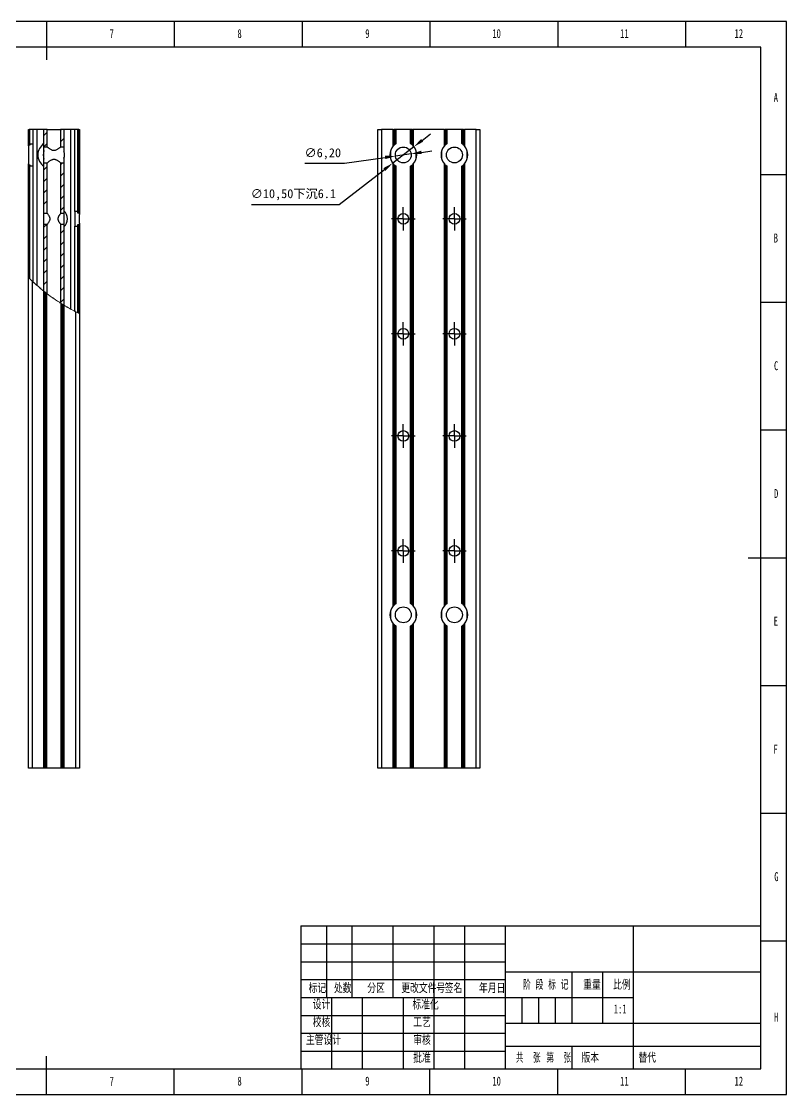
# Model space of a CAD drawing. Header units: millimetres. Extents: x 0 to 594, y 0 to 420.
# Drawn here: x 294.7 to 594, y 0 to 420 of the extents above; entities that cross this region are included whole.
import ezdxf

# ---------------------------------------------------------------- set-up
doc = ezdxf.new("R2010")
doc.units = ezdxf.units.MM
doc.header["$PDSIZE"] = -1
for name, color, linetype in [('10', 7, 'Continuous'), ('5', 7, 'Continuous'), ('SLD-0', 7, 'Continuous')]:
    doc.layers.add(name, color=color, linetype=linetype)
doc.styles.add('SLDTEXTSTYLE0', font='TXT', dxfattribs={"width": 0.7, "bigfont": 'bigfont'})
doc.styles.add('SLDTEXTSTYLE1', font='TXT', dxfattribs={"width": 0.614286, "bigfont": 'bigfont'})
doc.styles.add('SLDTEXTSTYLE2', font='TXT', dxfattribs={"width": 0.6, "bigfont": 'bigfont'})
doc.styles.add('SLDTEXTSTYLE3', font='TXT', dxfattribs={"width": 0.7})
doc.dimstyles.new('ISO-25', dxfattribs={"dimtxt": 2.5, "dimasz": 2.5, "dimexe": 1.25, "dimexo": 0.625, "dimtad": 1, "dimtxsty": 'Standard', "dimcen": 2.5, "dimadec": 0, "dimazin": 0, "dimtfac": 1, "dimtmove": 0, "dimatfit": 3, "dimfxl": 1, "dimarcsym": 0})

# ---------------------------------------------------------------- blocks, each defined once
blk = doc.blocks.new('SW_CENTERMARKSYMBOL_10')
at = {"layer": '10', "color": 0}
for p, q in [((0, 2.5), (0, 4.6)), ((-2.5, 0), (-4.6, 0)), ((0, 0), (-2.5, 0)), ((0, 0), (0, 2.5)), ((0, 0), (0, -2.5)), ((0, 0), (2.5, 0)), ((2.5, 0), (4.6, 0)), ((0, -2.5), (0, -4.6))]:
    blk.add_line(p, q, dxfattribs=at)
blk = doc.blocks.new('SW_CENTERMARKSYMBOL_11')
at = {"layer": '10', "color": 0}
for p, q in [((0, 2.5), (0, 4.6)), ((-2.5, 0), (-4.6, 0)), ((0, 0), (-2.5, 0)), ((0, 0), (0, 2.5)), ((0, 0), (0, -2.5)), ((0, 0), (2.5, 0)), ((2.5, 0), (4.6, 0)), ((0, -2.5), (0, -4.6))]:
    blk.add_line(p, q, dxfattribs=at)
blk = doc.blocks.new('SW_CENTERMARKSYMBOL_12')
at = {"layer": '10', "color": 0}
for p, q in [((0, 2.5), (0, 4.6)), ((-2.5, 0), (-4.6, 0)), ((0, 0), (-2.5, 0)), ((0, 0), (0, 2.5)), ((0, 0), (0, -2.5)), ((0, 0), (2.5, 0)), ((2.5, 0), (4.6, 0)), ((0, -2.5), (0, -4.6))]:
    blk.add_line(p, q, dxfattribs=at)
blk = doc.blocks.new('SW_CENTERMARKSYMBOL_13')
at = {"layer": '10', "color": 0}
for p, q in [((0, 2.5), (0, 4.6)), ((-2.5, 0), (-4.6, 0)), ((0, 0), (-2.5, 0)), ((0, 0), (0, 2.5)), ((0, 0), (0, -2.5)), ((0, 0), (2.5, 0)), ((2.5, 0), (4.6, 0)), ((0, -2.5), (0, -4.6))]:
    blk.add_line(p, q, dxfattribs=at)
blk = doc.blocks.new('SW_CENTERMARKSYMBOL_14')
at = {"layer": '10', "color": 0}
for p, q in [((0, 2.5), (0, 4.6)), ((-2.5, 0), (-4.6, 0)), ((0, 0), (-2.5, 0)), ((0, 0), (0, 2.5)), ((0, 0), (0, -2.5)), ((0, 0), (2.5, 0)), ((2.5, 0), (4.6, 0)), ((0, -2.5), (0, -4.6))]:
    blk.add_line(p, q, dxfattribs=at)
blk = doc.blocks.new('SW_CENTERMARKSYMBOL_15')
at = {"layer": '10', "color": 0}
for p, q in [((0, 2.5), (0, 4.6)), ((-2.5, 0), (-4.6, 0)), ((0, 0), (-2.5, 0)), ((0, 0), (0, 2.5)), ((0, 0), (0, -2.5)), ((0, 0), (2.5, 0)), ((2.5, 0), (4.6, 0)), ((0, -2.5), (0, -4.6))]:
    blk.add_line(p, q, dxfattribs=at)
blk = doc.blocks.new('SW_CENTERMARKSYMBOL_16')
at = {"layer": '10', "color": 0}
for p, q in [((0, 2.5), (0, 4.6)), ((-2.5, 0), (-4.6, 0)), ((0, 0), (-2.5, 0)), ((0, 0), (0, 2.5)), ((0, 0), (0, -2.5)), ((0, 0), (2.5, 0)), ((2.5, 0), (4.6, 0)), ((0, -2.5), (0, -4.6))]:
    blk.add_line(p, q, dxfattribs=at)
blk = doc.blocks.new('SW_CENTERMARKSYMBOL_17')
at = {"layer": '10', "color": 0}
for p, q in [((0, 2.5), (0, 4.6)), ((-2.5, 0), (-4.6, 0)), ((0, 0), (-2.5, 0)), ((0, 0), (0, 2.5)), ((0, 0), (0, -2.5)), ((0, 0), (2.5, 0)), ((2.5, 0), (4.6, 0)), ((0, -2.5), (0, -4.6))]:
    blk.add_line(p, q, dxfattribs=at)
blk = doc.blocks.new('*D29')
at = {"color": 0, "lineweight": -2, "transparency": 16777216}
for p, q in [((421.11, 364.59), (436.98, 366.78)), ((447.16, 368.19), (441.02, 367.34)), ((451.2, 368.75), (455.24, 369.31)), ((405.59, 364.59), (421.11, 364.59))]:
    blk.add_line(p, q, dxfattribs=at)
at = {"color": 0, "transparency": 16777216}
for points in [[(436.88, 367.46), (437.07, 366.11), (441.02, 367.34)], [(451.11, 369.42), (451.29, 368.07), (447.16, 368.19)]]:
    blk.add_solid(points, dxfattribs=at)
at = {"layer": 'Defpoints', "color": 0, "transparency": 16777216}
for p in [(441.02, 367.34), (447.16, 368.19)]:
    blk.add_point(p, dxfattribs=at)
at = {"color": 0, "transparency": 16777216, "insert": (412.59, 368.16), "char_height": 3.5, "attachment_point": 5}
blk.add_mtext('∅6,20', dxfattribs=at)
blk = doc.blocks.new('*D30')
at = {"color": 0, "lineweight": -2, "transparency": 16777216}
for p, q in [((451.47, 373.47), (454.7, 375.97)), ((448.24, 370.98), (439.94, 364.55)), ((418.98, 348.36), (436.71, 362.06)), ((384.7, 348.36), (418.98, 348.36))]:
    blk.add_line(p, q, dxfattribs=at)
at = {"color": 0, "transparency": 16777216}
for points in [[(451.06, 374.01), (451.89, 372.93), (448.24, 370.98)], [(436.29, 362.6), (437.12, 361.52), (439.94, 364.55)]]:
    blk.add_solid(points, dxfattribs=at)
at = {"layer": 'Defpoints', "color": 0, "transparency": 16777216}
for p in [(448.24, 370.98), (439.94, 364.55)]:
    blk.add_point(p, dxfattribs=at)
at = {"color": 0, "transparency": 16777216, "insert": (401.08, 352.15), "char_height": 3.5, "attachment_point": 5}
blk.add_mtext('∅10,50{\\fSimSun|b0|i0|c134|p2;下沉}6.1', dxfattribs=at)

msp = doc.modelspace()

# ---------------------------------------------------------------- hatches: boundary and pattern name
at = {"layer": '10', "linetype": 'Continuous', "lineweight": 18}
h = msp.add_hatch(dxfattribs=at)
h.set_pattern_fill('ANSI31', color=256, angle=3e-322, style=0)
h.paths.add_polyline_path([(303.53, 370.864), (304.83, 370.864), (304.83, 377.764), (303.53, 377.764)], flags=0)
h = msp.add_hatch(dxfattribs=at)
h.set_pattern_fill('ANSI31', color=256, angle=3e-322, style=0)
h.paths.add_polyline_path([(311.33, 377.764), (310.03, 377.764), (310.03, 370.864), (311.33, 370.864)], flags=0)
h = msp.add_hatch(dxfattribs=at)
h.set_pattern_fill('ANSI31', color=256, angle=3e-322, style=0)
h.paths.add_polyline_path([(303.53, 364.664), (303.53, 344.864), (304.83, 344.864), (304.83, 364.664)], flags=0)
h = msp.add_hatch(dxfattribs=at)
h.set_pattern_fill('ANSI31', color=256, angle=3e-322, style=0)
h.paths.add_polyline_path([(310.03, 364.664), (310.03, 344.864), (311.33, 344.864), (311.33, 364.664)], flags=0)
h = msp.add_hatch(dxfattribs=at)
h.set_pattern_fill('ANSI31', color=256, angle=3e-322, style=0)
edge = h.paths.add_edge_path(flags=0)
edge.add_spline(control_points=[(303.53, 314.391), (303.96, 314.047), (304.394, 313.709), (304.83, 313.376)], knot_values=[0.3442807, 0.3442807, 0.3442807, 0.3442807, 0.3500471, 0.3500471, 0.3500471, 0.3500471], weights=[1, 1, 1, 1], degree=3, periodic=0)
edge.add_line((304.83, 313.376), (304.83, 340.664))
edge.add_line((304.83, 340.664), (303.53, 340.664))
edge.add_line((303.53, 340.664), (303.53, 314.391))
h = msp.add_hatch(dxfattribs=at)
h.set_pattern_fill('ANSI31', color=256, angle=3e-322, style=0)
edge = h.paths.add_edge_path(flags=0)
edge.add_line((311.33, 340.664), (310.03, 340.664))
edge.add_line((310.03, 340.664), (310.03, 309.756))
edge.add_spline(control_points=[(310.03, 309.756), (310.462, 309.482), (310.896, 309.214), (311.33, 308.952)], knot_values=[0.3725261, 0.3725261, 0.3725261, 0.3725261, 0.3780477, 0.3780477, 0.3780477, 0.3780477], weights=[1, 1, 1, 1], degree=3, periodic=0)
edge.add_line((311.33, 308.952), (311.33, 340.664))
h = msp.add_hatch(dxfattribs=at)
h.set_pattern_fill('ANSI31', color=256, angle=3e-322, style=0)
edge = h.paths.add_edge_path(flags=0)
edge.add_spline(control_points=[(303.53, 314.391), (302.632, 315.11), (301.744, 315.854), (300.869, 316.627)], knot_values=[0, 0, 0, 0, 0.0043767, 0.0043767, 0.0043767, 0.0043767], weights=[1, 1, 1, 1], degree=3, periodic=0)
edge.add_spline(control_points=[(300.869, 316.627), (300.316, 317.115), (299.769, 317.613), (299.23, 318.121)], knot_values=[0.6677902, 0.6677902, 0.6677902, 0.6677902, 0.6754526, 0.6754526, 0.6754526, 0.6754526], weights=[1, 1, 1, 1], degree=3, periodic=0)
edge.add_spline(control_points=[(299.23, 318.121), (298.826, 318.501), (298.425, 318.887), (298.03, 319.278)], knot_values=[0.6754526, 0.6754526, 0.6754526, 0.6754526, 0.6811963, 0.6811963, 0.6811963, 0.6811963], weights=[1, 1, 1, 1], degree=3, periodic=0)
edge.add_spline(control_points=[(298.03, 319.278), (297.93, 319.377), (297.83, 319.476), (297.73, 319.576)], knot_values=[0.6811963, 0.6811963, 0.6811963, 0.6811963, 0.6826524, 0.6826524, 0.6826524, 0.6826524], weights=[1, 1, 1, 1], degree=3, periodic=0)
edge.add_spline(control_points=[(297.73, 319.576), (297.684, 319.622), (297.637, 319.669), (297.594, 319.712), (297.563, 319.743), (297.534, 319.772), (297.508, 319.798), (297.49, 319.817), (297.473, 319.834), (297.459, 319.848), (297.449, 319.859), (297.44, 319.867), (297.435, 319.872), (297.432, 319.876), (297.43, 319.878), (297.43, 319.878)], knot_values=[0, 0, 0, 0, 0.0001957, 0.0001957, 0.0001957, 0.0003323, 0.0003323, 0.0003323, 0.0004325, 0.0004325, 0.0004325, 0.0005119, 0.0005119, 0.0005119, 0.0005688, 0.0005688, 0.0005688, 0.0005688], weights=[1, 1, 1, 1, 1, 1, 1, 1, 1, 1, 1, 1, 1, 1, 1, 1], degree=3, periodic=0)
edge.add_spline(control_points=[(297.43, 319.878), (297.43, 319.878), (297.448, 319.859), (297.482, 319.825), (297.515, 319.791), (297.564, 319.742), (297.622, 319.683), (297.705, 319.6), (297.809, 319.496), (297.922, 319.385), (298.077, 319.231), (298.253, 319.057), (298.434, 318.881), (298.595, 318.725), (298.763, 318.564), (298.93, 318.405)], knot_values=[0, 0, 0, 0, 0.000399, 0.000399, 0.000399, 0.0007945, 0.0007945, 0.0007945, 0.0013598, 0.0013598, 0.0013598, 0.0021429, 0.0021429, 0.0021429, 0.0028347, 0.0028347, 0.0028347, 0.0028347], weights=[1, 1, 1, 1, 1, 1, 1, 1, 1, 1, 1, 1, 1, 1, 1, 1], degree=3, periodic=0)
edge.add_spline(control_points=[(298.93, 318.405), (300.411, 316.994), (301.95, 315.654), (303.53, 314.391)], knot_values=[0.323123, 0.323123, 0.323123, 0.323123, 0.3442807, 0.3442807, 0.3442807, 0.3442807], weights=[1, 1, 1, 1], degree=3, periodic=0)
edge.add_spline(control_points=[(303.53, 314.391), (303.569, 314.36), (303.61, 314.328), (303.647, 314.298), (303.68, 314.272), (303.711, 314.247), (303.738, 314.225), (303.76, 314.208), (303.78, 314.193), (303.795, 314.181), (303.807, 314.171), (303.817, 314.163), (303.823, 314.158), (303.828, 314.155), (303.83, 314.153), (303.83, 314.153)], knot_values=[0, 0, 0, 0, 0.0001519, 0.0001519, 0.0001519, 0.0002832, 0.0002832, 0.0002832, 0.0003866, 0.0003866, 0.0003866, 0.0004731, 0.0004731, 0.0004731, 0.0005351, 0.0005351, 0.0005351, 0.0005351], weights=[1, 1, 1, 1, 1, 1, 1, 1, 1, 1, 1, 1, 1, 1, 1, 1], degree=3, periodic=0)
edge.add_spline(control_points=[(303.83, 314.153), (303.996, 314.021), (304.163, 313.891), (304.33, 313.761)], knot_values=[0.3456182, 0.3456182, 0.3456182, 0.3456182, 0.3478381, 0.3478381, 0.3478381, 0.3478381], weights=[1, 1, 1, 1], degree=3, periodic=0)
edge.add_spline(control_points=[(304.33, 313.761), (303.519, 314.39), (302.719, 315.04), (301.93, 315.709)], knot_values=[0.6521619, 0.6521619, 0.6521619, 0.6521619, 0.6629296, 0.6629296, 0.6629296, 0.6629296], weights=[1, 1, 1, 1], degree=3, periodic=0)
edge.add_spline(control_points=[(301.93, 315.709), (302.806, 314.966), (303.693, 314.25), (304.591, 313.559)], knot_values=[0, 0, 0, 0, 0.0043336, 0.0043336, 0.0043336, 0.0043336], weights=[1, 1, 1, 1], degree=3, periodic=0)
edge.add_spline(control_points=[(304.591, 313.559), (306.418, 312.152), (308.315, 310.831), (310.269, 309.605)], knot_values=[0, 0, 0, 0, 0.0069199, 0.0069199, 0.0069199, 0.0069199], weights=[1, 1, 1, 1], degree=3, periodic=0)
edge.add_spline(control_points=[(310.269, 309.605), (311.149, 309.053), (312.036, 308.522), (312.93, 308.015)], knot_values=[0, 0, 0, 0, 0.0040849, 0.0040849, 0.0040849, 0.0040849], weights=[1, 1, 1, 1], degree=3, periodic=0)
edge.add_spline(control_points=[(312.93, 308.015), (312.128, 308.471), (311.327, 308.947), (310.53, 309.442)], knot_values=[0.6151859, 0.6151859, 0.6151859, 0.6151859, 0.6253471, 0.6253471, 0.6253471, 0.6253471], weights=[1, 1, 1, 1], degree=3, periodic=0)
edge.add_spline(control_points=[(310.53, 309.442), (310.696, 309.339), (310.863, 309.236), (311.03, 309.134)], knot_values=[0.3746529, 0.3746529, 0.3746529, 0.3746529, 0.3767758, 0.3767758, 0.3767758, 0.3767758], weights=[1, 1, 1, 1], degree=3, periodic=0)
edge.add_spline(control_points=[(311.03, 309.134), (311.03, 309.134), (311.035, 309.131), (311.043, 309.126), (311.052, 309.121), (311.065, 309.113), (311.081, 309.103), (311.097, 309.093), (311.118, 309.081), (311.14, 309.067), (311.165, 309.052), (311.193, 309.035), (311.223, 309.017), (311.257, 308.996), (311.294, 308.974), (311.33, 308.952)], knot_values=[0, 0, 0, 0, 0.00009, 0.00009, 0.00009, 0.0001797, 0.0001797, 0.0001797, 0.0002744, 0.0002744, 0.0002744, 0.0003824, 0.0003824, 0.0003824, 0.0005094, 0.0005094, 0.0005094, 0.0005094], weights=[1, 1, 1, 1, 1, 1, 1, 1, 1, 1, 1, 1, 1, 1, 1, 1], degree=3, periodic=0)
edge.add_spline(control_points=[(311.33, 308.952), (312.857, 308.03), (314.395, 307.181), (315.93, 306.408)], knot_values=[0.3780477, 0.3780477, 0.3780477, 0.3780477, 0.3974615, 0.3974615, 0.3974615, 0.3974615], weights=[1, 1, 1, 1], degree=3, periodic=0)
edge.add_spline(control_points=[(315.93, 306.408), (316.112, 306.316), (316.298, 306.223), (316.471, 306.138), (316.645, 306.053), (316.811, 305.972), (316.953, 305.904), (317.084, 305.84), (317.198, 305.786), (317.279, 305.747), (317.352, 305.713), (317.401, 305.69), (317.42, 305.681), (317.427, 305.678), (317.43, 305.676), (317.43, 305.676)], knot_values=[0, 0, 0, 0, 0.0006133, 0.0006133, 0.0006133, 0.0012291, 0.0012291, 0.0012291, 0.0018019, 0.0018019, 0.0018019, 0.0023125, 0.0023125, 0.0023125, 0.0024787, 0.0024787, 0.0024787, 0.0024787], weights=[1, 1, 1, 1, 1, 1, 1, 1, 1, 1, 1, 1, 1, 1, 1, 1], degree=3, periodic=0)
edge.add_spline(control_points=[(317.43, 305.676), (317.43, 305.676), (317.425, 305.678), (317.415, 305.683), (317.406, 305.687), (317.392, 305.694), (317.374, 305.702), (317.356, 305.711), (317.334, 305.721), (317.31, 305.733), (317.283, 305.745), (317.254, 305.759), (317.223, 305.774), (317.193, 305.788), (317.161, 305.804), (317.13, 305.819)], knot_values=[0, 0, 0, 0, 0.0000936, 0.0000936, 0.0000936, 0.000187, 0.000187, 0.000187, 0.000284, 0.000284, 0.000284, 0.0003899, 0.0003899, 0.0003899, 0.0004942, 0.0004942, 0.0004942, 0.0004942], weights=[1, 1, 1, 1, 1, 1, 1, 1, 1, 1, 1, 1, 1, 1, 1, 1], degree=3, periodic=0)
edge.add_spline(control_points=[(317.13, 305.819), (317.03, 305.866), (316.93, 305.915), (316.83, 305.963)], knot_values=[0.5974771, 0.5974771, 0.5974771, 0.5974771, 0.5987432, 0.5987432, 0.5987432, 0.5987432], weights=[1, 1, 1, 1], degree=3, periodic=0)
edge.add_line((316.83, 305.963), (316.83, 305.963))
edge.add_spline(control_points=[(316.83, 305.963), (316.43, 306.157), (316.03, 306.356), (315.63, 306.56)], knot_values=[0.5987432, 0.5987432, 0.5987432, 0.5987432, 0.6038029, 0.6038029, 0.6038029, 0.6038029], weights=[1, 1, 1, 1], degree=3, periodic=0)
edge.add_spline(control_points=[(315.63, 306.56), (315.083, 306.838), (314.537, 307.127), (313.991, 307.425)], knot_values=[0.6038029, 0.6038029, 0.6038029, 0.6038029, 0.6107116, 0.6107116, 0.6107116, 0.6107116], weights=[1, 1, 1, 1], degree=3, periodic=0)
edge.add_spline(control_points=[(313.991, 307.425), (313.097, 307.911), (312.21, 308.421), (311.33, 308.952)], knot_values=[0, 0, 0, 0, 0.004061, 0.004061, 0.004061, 0.004061], weights=[1, 1, 1, 1], degree=3, periodic=0)
edge.add_spline(control_points=[(311.33, 308.952), (310.896, 309.214), (310.462, 309.482), (310.03, 309.756)], knot_values=[0.6219523, 0.6219523, 0.6219523, 0.6219523, 0.6274739, 0.6274739, 0.6274739, 0.6274739], weights=[1, 1, 1, 1], degree=3, periodic=0)
edge.add_spline(control_points=[(310.03, 309.756), (310.03, 309.756), (309.99, 309.781), (309.916, 309.828), (309.842, 309.875), (309.732, 309.945), (309.599, 310.031), (309.458, 310.121), (309.287, 310.232), (309.101, 310.354), (308.888, 310.493), (308.651, 310.65), (308.406, 310.815), (308.12, 311.007), (307.818, 311.212), (307.52, 311.419), (307.181, 311.654), (306.839, 311.896), (306.518, 312.126), (306.184, 312.366), (305.863, 312.601), (305.593, 312.801), (305.407, 312.939), (305.242, 313.064), (305.114, 313.16), (305.006, 313.242), (304.923, 313.305), (304.876, 313.341), (304.846, 313.364), (304.83, 313.376), (304.83, 313.376)], knot_values=[0, 0, 0, 0, 0.0007726, 0.0007726, 0.0007726, 0.0015422, 0.0015422, 0.0015422, 0.0023542, 0.0023542, 0.0023542, 0.0032864, 0.0032864, 0.0032864, 0.0043742, 0.0043742, 0.0043742, 0.0056134, 0.0056134, 0.0056134, 0.0069112, 0.0069112, 0.0069112, 0.0078, 0.0078, 0.0078, 0.0085537, 0.0085537, 0.0085537, 0.00904, 0.00904, 0.00904, 0.00904], weights=[1, 1, 1, 1, 1, 1, 1, 1, 1, 1, 1, 1, 1, 1, 1, 1, 1, 1, 1, 1, 1, 1, 1, 1, 1, 1, 1, 1, 1, 1, 1], degree=3, periodic=0)
edge.add_spline(control_points=[(304.83, 313.376), (304.394, 313.709), (303.96, 314.047), (303.53, 314.391)], knot_values=[0.6499529, 0.6499529, 0.6499529, 0.6499529, 0.6557193, 0.6557193, 0.6557193, 0.6557193], weights=[1, 1, 1, 1], degree=3, periodic=0)

# ---------------------------------------------------------------- linework, layer by layer
at = {"color": 7, "linetype": 'Continuous', "lineweight": 25}
for p, q in [((297.43, 371.279), (297.43, 377.764)), ((297.43, 377.764), (297.73, 377.764)), ((297.73, 377.764), (297.73, 371.586)), ((298.03, 377.764), (297.73, 377.764)), ((298.03, 372.001), (298.03, 377.764)), ((299.23, 377.764), (298.03, 377.764)), ((299.23, 372.001), (299.23, 377.764)), ((300.869, 377.764), (299.23, 377.764)), ((300.869, 316.713), (300.869, 377.764)), ((303.53, 377.764), (300.869, 377.764)), ((304.83, 377.764), (303.53, 377.764)), ((303.53, 370.864), (303.53, 377.764)), ((304.83, 377.764), (310.03, 377.764)), ((304.83, 370.864), (304.83, 377.764)), ((310.03, 377.764), (310.03, 370.864)), ((311.33, 377.764), (310.03, 377.764)), ((311.33, 377.764), (311.33, 370.864)), ((313.991, 377.764), (311.33, 377.764)), ((313.991, 307.48), (313.991, 377.764)), ((315.63, 377.764), (313.991, 377.764)), ((315.63, 345.672), (315.63, 377.764)), ((316.83, 377.764), (315.63, 377.764)), ((316.83, 345.672), (316.83, 377.764)), ((317.13, 377.764), (316.83, 377.764)), ((317.13, 345.023), (317.13, 377.764)), ((317.13, 377.764), (317.43, 377.764)), ((317.43, 377.764), (317.43, 344.453)), ((434.089, 127.764), (434.089, 377.764)), ((434.089, 377.764), (435.589, 377.764)), ((435.589, 377.764), (435.589, 127.764)), ((440.189, 377.764), (435.589, 377.764)), ((440.189, 371.279), (440.189, 377.764)), ((440.189, 377.764), (440.489, 377.764)), ((440.489, 377.764), (440.489, 371.586)), ((440.989, 377.764), (440.489, 377.764)), ((440.989, 372.001), (440.989, 377.764)), ((441.25, 377.764), (440.989, 377.764)), ((441.25, 372.18), (441.25, 377.764)), ((446.929, 377.764), (441.25, 377.764)), ((446.929, 372.18), (446.929, 377.764)), ((447.189, 377.764), (446.929, 377.764)), ((447.189, 372.001), (447.189, 377.764)), ((447.689, 377.764), (447.189, 377.764)), ((447.689, 371.586), (447.689, 377.764)), ((447.689, 377.764), (447.989, 377.764)), ((447.989, 377.764), (447.989, 371.279)), ((460.189, 377.764), (447.989, 377.764)), ((460.189, 371.279), (460.189, 377.764)), ((460.189, 377.764), (460.489, 377.764)), ((460.489, 377.764), (460.489, 371.586)), ((460.989, 377.764), (460.489, 377.764)), ((460.989, 372.001), (460.989, 377.764)), ((461.25, 377.764), (460.989, 377.764)), ((461.25, 372.18), (461.25, 377.764)), ((466.929, 377.764), (461.25, 377.764)), ((466.929, 372.18), (466.929, 377.764)), ((467.189, 377.764), (466.929, 377.764)), ((467.189, 372.001), (467.189, 377.764)), ((467.689, 377.764), (467.189, 377.764)), ((467.689, 371.586), (467.689, 377.764)), ((467.689, 377.764), (467.989, 377.764)), ((467.989, 377.764), (467.989, 371.279)), ((472.589, 377.764), (467.989, 377.764)), ((472.589, 127.764), (472.589, 377.764)), ((472.589, 377.764), (474.089, 377.764)), ((474.089, 377.764), (474.089, 127.764)), ((297.43, 371.279), (297.43, 364.25)), ((298.03, 371.586), (297.73, 371.586)), ((298.03, 372.001), (298.03, 371.586)), ((299.23, 372.001), (298.03, 372.001)), ((299.23, 363.527), (299.23, 372.001)), ((304.83, 370.864), (303.53, 370.864)), ((303.53, 364.664), (303.53, 370.864)), ((311.33, 370.864), (310.03, 370.864)), ((311.33, 370.864), (311.33, 369.009)), ((311.33, 366.52), (311.33, 364.664)), ((439.129, 369.483), (439.129, 366.046)), ((449.05, 369.483), (449.05, 366.046)), ((459.129, 366.046), (459.129, 369.483)), ((469.05, 366.046), (469.05, 369.483)), ((297.43, 319.878), (297.43, 364.25)), ((297.73, 363.943), (298.03, 363.943)), ((297.73, 363.943), (297.73, 319.576)), ((298.03, 363.943), (298.03, 363.527)), ((298.03, 363.527), (299.23, 363.527)), ((298.03, 319.278), (298.03, 363.527)), ((299.23, 318.143), (299.23, 363.527)), ((303.53, 364.664), (304.83, 364.664)), ((303.53, 344.864), (303.53, 364.664)), ((304.83, 344.864), (304.83, 364.664)), ((310.03, 364.664), (310.03, 344.864)), ((310.03, 364.664), (311.33, 364.664)), ((311.33, 364.664), (311.33, 344.864)), ((440.189, 191.279), (440.189, 364.25)), ((440.489, 363.943), (440.489, 191.586)), ((440.989, 192.001), (440.989, 363.527)), ((441.25, 192.18), (441.25, 363.348)), ((446.929, 192.18), (446.929, 363.348)), ((447.189, 192.001), (447.189, 363.527)), ((447.689, 191.586), (447.689, 363.943)), ((447.989, 364.25), (447.989, 191.279)), ((460.189, 191.279), (460.189, 364.25)), ((460.489, 363.943), (460.489, 191.586)), ((460.989, 192.001), (460.989, 363.527)), ((461.25, 192.18), (461.25, 363.348)), ((466.929, 192.18), (466.929, 363.348)), ((467.189, 192.001), (467.189, 363.527)), ((467.689, 191.586), (467.689, 363.943)), ((467.989, 364.25), (467.989, 191.279)), ((304.83, 344.864), (303.53, 344.864)), ((303.53, 340.664), (303.53, 344.864)), ((311.33, 344.864), (310.03, 344.864)), ((311.33, 344.864), (311.33, 340.664)), ((316.83, 345.672), (315.63, 345.672)), ((315.63, 345.672), (315.63, 339.857)), ((316.83, 345.023), (316.83, 345.672)), ((317.13, 345.023), (316.83, 345.023)), ((317.43, 341.075), (317.43, 344.453)), ((303.53, 340.664), (304.83, 340.664)), ((303.53, 314.391), (303.53, 340.664)), ((304.83, 313.376), (304.83, 340.664)), ((310.03, 340.664), (310.03, 309.756)), ((310.03, 340.664), (311.33, 340.664)), ((311.33, 340.664), (311.33, 308.952)), ((316.83, 340.506), (317.13, 340.506)), ((316.83, 339.857), (316.83, 340.506)), ((317.13, 305.819), (317.13, 340.506)), ((317.43, 341.075), (317.43, 305.676)), ((315.63, 339.857), (316.83, 339.857)), ((315.63, 306.574), (315.63, 339.857)), ((316.83, 305.963), (316.83, 339.857)), ((297.43, 127.764), (297.43, 319.878)), ((298.93, 318.405), (298.93, 127.764)), ((303.53, 127.764), (303.53, 314.391)), ((303.83, 314.153), (303.83, 127.764)), ((304.33, 127.764), (304.33, 313.761)), ((304.591, 127.764), (304.591, 313.559)), ((310.269, 127.764), (310.269, 309.605)), ((310.53, 127.764), (310.53, 309.442)), ((311.03, 127.764), (311.03, 309.134)), ((311.33, 308.952), (311.33, 127.764)), ((315.93, 127.764), (315.93, 306.408)), ((317.43, 305.676), (317.43, 127.764)), ((439.129, 189.483), (439.129, 186.046)), ((449.05, 189.483), (449.05, 186.046)), ((459.129, 186.046), (459.129, 189.483)), ((469.05, 186.046), (469.05, 189.483)), ((440.189, 127.764), (440.189, 184.25)), ((440.489, 183.943), (440.489, 127.764)), ((440.989, 127.764), (440.989, 183.527)), ((441.25, 127.764), (441.25, 183.348)), ((446.929, 127.764), (446.929, 183.348)), ((447.189, 127.764), (447.189, 183.527)), ((447.689, 127.764), (447.689, 183.943)), ((447.989, 184.25), (447.989, 127.764)), ((460.189, 127.764), (460.189, 184.25)), ((460.489, 183.943), (460.489, 127.764)), ((460.989, 127.764), (460.989, 183.527)), ((461.25, 127.764), (461.25, 183.348)), ((466.929, 127.764), (466.929, 183.348)), ((467.189, 127.764), (467.189, 183.527)), ((467.689, 127.764), (467.689, 183.943)), ((467.989, 184.25), (467.989, 127.764)), ((298.93, 127.764), (297.43, 127.764)), ((303.53, 127.764), (298.93, 127.764)), ((303.83, 127.764), (303.53, 127.764)), ((304.33, 127.764), (303.83, 127.764)), ((304.591, 127.764), (304.33, 127.764)), ((310.269, 127.764), (304.591, 127.764)), ((310.53, 127.764), (310.269, 127.764)), ((311.03, 127.764), (310.53, 127.764)), ((311.33, 127.764), (311.03, 127.764)), ((315.93, 127.764), (311.33, 127.764)), ((317.43, 127.764), (315.93, 127.764)), ((435.589, 127.764), (434.089, 127.764)), ((440.189, 127.764), (435.589, 127.764)), ((440.489, 127.764), (440.189, 127.764)), ((440.989, 127.764), (440.489, 127.764)), ((441.25, 127.764), (440.989, 127.764)), ((446.929, 127.764), (441.25, 127.764)), ((447.189, 127.764), (446.929, 127.764)), ((447.689, 127.764), (447.189, 127.764)), ((447.989, 127.764), (447.689, 127.764)), ((460.189, 127.764), (447.989, 127.764)), ((460.489, 127.764), (460.189, 127.764)), ((460.989, 127.764), (460.489, 127.764)), ((461.25, 127.764), (460.989, 127.764)), ((466.929, 127.764), (461.25, 127.764)), ((467.189, 127.764), (466.929, 127.764)), ((467.689, 127.764), (467.189, 127.764)), ((467.989, 127.764), (467.689, 127.764)), ((472.589, 127.764), (467.989, 127.764)), ((474.089, 127.764), (472.589, 127.764))]:
    msp.add_line(p, q, dxfattribs=at)
at = {"color": 7, "linetype": 'Continuous', "lineweight": 18}
for p, q in [((304.591, 313.559), (304.379, 313.73)), ((310.569, 309.425), (310.269, 309.605))]:
    msp.add_line(p, q, dxfattribs=at)
at = {"color": 7, "linetype": 'Continuous', "lineweight": 25}
for centre, radius in [((444.089, 367.764), 3.1), ((464.089, 367.764), 3.1), ((444.089, 342.764), 2.1), ((464.089, 342.764), 2.1), ((444.089, 297.764), 2.1), ((464.089, 297.764), 2.1), ((444.089, 257.764), 2.1), ((464.089, 257.764), 2.1), ((444.089, 212.764), 2.1), ((464.089, 212.764), 2.1), ((444.089, 187.764), 3.1), ((464.089, 187.764), 3.1)]:
    msp.add_circle(centre, radius, dxfattribs=at)
for centre, radius, start, end in [((306.369, 367.764), 5.25, 122.73993, 237.26007), ((444.089, 367.764), 5.25, 137.97537, 222.02463), ((444.089, 367.764), 5.25, 126.19081, 133.29181), ((444.089, 367.764), 5.25, 122.73993, 126.19081), ((444.089, 367.764), 5.25, 53.80919, 57.26007), ((444.089, 367.764), 5.25, 46.70819, 53.80919), ((444.089, 367.764), 5.25, 317.97537, 42.02463), ((464.089, 367.764), 5.25, 137.97537, 222.02463), ((464.089, 367.764), 5.25, 126.19081, 133.29181), ((464.089, 367.764), 5.25, 122.73993, 126.19081), ((464.089, 367.764), 5.25, 53.80919, 57.26007), ((464.089, 367.764), 5.25, 46.70819, 53.80919), ((464.089, 367.764), 5.25, 317.97537, 42.02463), ((308.491, 367.764), 5.25, 160.88928, 199.11072), ((308.491, 367.764), 3.1, 336.33616, 23.66384), ((444.089, 367.764), 5.25, 226.70819, 233.80919), ((444.089, 367.764), 5.25, 233.80919, 237.26007), ((444.089, 367.764), 5.25, 302.73993, 306.19081), ((444.089, 367.764), 5.25, 306.19081, 313.29181), ((464.089, 367.764), 5.25, 226.70819, 233.80919), ((464.089, 367.764), 5.25, 233.80919, 237.26007), ((464.089, 367.764), 5.25, 302.73993, 306.19081), ((464.089, 367.764), 5.25, 306.19081, 313.29181), ((308.491, 342.764), 4.25, 311.91905, 48.08095), ((444.089, 187.764), 5.25, 137.97537, 222.02463), ((444.089, 187.764), 5.25, 126.19081, 133.29181), ((444.089, 187.764), 5.25, 122.73993, 126.19081), ((444.089, 187.764), 5.25, 53.80919, 57.26007), ((444.089, 187.764), 5.25, 46.70819, 53.80919), ((444.089, 187.764), 5.25, 317.97537, 42.02463), ((464.089, 187.764), 5.25, 137.97537, 222.02463), ((464.089, 187.764), 5.25, 126.19081, 133.29181), ((464.089, 187.764), 5.25, 122.73993, 126.19081), ((464.089, 187.764), 5.25, 53.80919, 57.26007), ((464.089, 187.764), 5.25, 46.70819, 53.80919), ((464.089, 187.764), 5.25, 317.97537, 42.02463), ((444.089, 187.764), 5.25, 226.70819, 233.80919), ((444.089, 187.764), 5.25, 233.80919, 237.26007), ((444.089, 187.764), 5.25, 302.73993, 306.19081), ((444.089, 187.764), 5.25, 306.19081, 313.29181), ((464.089, 187.764), 5.25, 226.70819, 233.80919), ((464.089, 187.764), 5.25, 233.80919, 237.26007), ((464.089, 187.764), 5.25, 302.73993, 306.19081), ((464.089, 187.764), 5.25, 306.19081, 313.29181)]:
    msp.add_arc(centre, radius, start, end, dxfattribs=at)
for points, knots in [([(297.43, 371.279), (297.43, 371.35), (297.45, 371.421), (297.523, 371.509), (297.555, 371.536), (297.633, 371.574), (297.681, 371.586), (297.73, 371.586)], [0, 0, 0, 0, 0.5, 0.5, 0.75, 0.75, 1, 1, 1, 1]), ([(310.03, 370.864), (310.03, 370.864), (310.01, 370.848), (309.936, 370.786), (309.881, 370.74), (309.741, 370.626), (309.658, 370.559), (309.467, 370.41), (309.36, 370.327), (309.13, 370.159), (309.007, 370.072), (308.74, 369.899), (308.597, 369.813), (308.295, 369.657), (308.133, 369.586), (307.876, 369.509), (307.788, 369.488), (307.609, 369.46), (307.516, 369.452), (307.243, 369.453), (307.061, 369.485), (306.719, 369.589), (306.559, 369.66), (306.255, 369.817), (306.115, 369.902), (305.85, 370.074), (305.726, 370.162), (305.495, 370.331), (305.39, 370.412), (305.202, 370.559), (305.118, 370.627), (304.978, 370.741), (304.924, 370.786), (304.849, 370.848), (304.83, 370.864), (304.83, 370.864)], [0, 0, 0, 0, 0.0625, 0.0625, 0.125, 0.125, 0.1875, 0.1875, 0.25, 0.25, 0.3125, 0.3125, 0.375, 0.375, 0.4375, 0.4375, 0.46875, 0.46875, 0.5, 0.5, 0.5625, 0.5625, 0.625, 0.625, 0.6875, 0.6875, 0.75, 0.75, 0.8125, 0.8125, 0.875, 0.875, 0.9375, 0.9375, 1, 1, 1, 1]), ([(440.189, 371.279), (440.254, 371.35), (440.321, 371.421), (440.41, 371.509), (440.437, 371.536), (440.477, 371.574), (440.489, 371.586), (440.489, 371.586)], [0, 0, 0, 0, 0.5, 0.5, 0.75, 0.75, 1, 1, 1, 1]), ([(447.689, 371.586), (447.689, 371.586), (447.702, 371.574), (447.742, 371.536), (447.769, 371.509), (447.858, 371.42), (447.925, 371.35), (447.989, 371.279)], [0, 0, 0, 0, 0.25, 0.25, 0.5, 0.5, 1, 1, 1, 1]), ([(460.189, 371.279), (460.254, 371.35), (460.321, 371.421), (460.41, 371.509), (460.437, 371.536), (460.477, 371.574), (460.489, 371.586), (460.489, 371.586)], [0, 0, 0, 0, 0.5, 0.5, 0.75, 0.75, 1, 1, 1, 1]), ([(467.689, 371.586), (467.689, 371.586), (467.702, 371.574), (467.742, 371.536), (467.769, 371.509), (467.858, 371.42), (467.925, 371.35), (467.989, 371.279)], [0, 0, 0, 0, 0.25, 0.25, 0.5, 0.5, 1, 1, 1, 1]), ([(304.83, 364.664), (304.83, 364.664), (304.849, 364.681), (304.924, 364.743), (304.979, 364.788), (305.119, 364.903), (305.202, 364.97), (305.393, 365.119), (305.5, 365.201), (305.729, 365.369), (305.853, 365.456), (306.119, 365.63), (306.262, 365.716), (306.564, 365.872), (306.727, 365.943), (306.984, 366.02), (307.071, 366.041), (307.251, 366.069), (307.344, 366.076), (307.617, 366.076), (307.799, 366.044), (308.14, 365.94), (308.301, 365.869), (308.605, 365.712), (308.745, 365.627), (309.009, 365.455), (309.134, 365.367), (309.365, 365.198), (309.47, 365.117), (309.658, 364.97), (309.742, 364.902), (309.881, 364.788), (309.936, 364.743), (310.011, 364.681), (310.03, 364.664), (310.03, 364.664)], [0, 0, 0, 0, 0.0625, 0.0625, 0.125, 0.125, 0.1875, 0.1875, 0.25, 0.25, 0.3125, 0.3125, 0.375, 0.375, 0.4375, 0.4375, 0.46875, 0.46875, 0.5, 0.5, 0.5625, 0.5625, 0.625, 0.625, 0.6875, 0.6875, 0.75, 0.75, 0.8125, 0.8125, 0.875, 0.875, 0.9375, 0.9375, 1, 1, 1, 1]), ([(297.73, 363.943), (297.681, 363.943), (297.634, 363.955), (297.554, 363.993), (297.523, 364.02), (297.45, 364.108), (297.43, 364.178), (297.43, 364.25)], [0, 0, 0, 0, 0.25, 0.25, 0.5, 0.5, 1, 1, 1, 1]), ([(440.489, 363.943), (440.489, 363.943), (440.477, 363.955), (440.437, 363.993), (440.41, 364.02), (440.321, 364.108), (440.254, 364.178), (440.189, 364.25)], [0, 0, 0, 0, 0.25, 0.25, 0.5, 0.5, 1, 1, 1, 1]), ([(447.989, 364.25), (447.925, 364.178), (447.857, 364.108), (447.769, 364.02), (447.742, 363.993), (447.702, 363.955), (447.689, 363.943), (447.689, 363.943)], [0, 0, 0, 0, 0.5, 0.5, 0.75, 0.75, 1, 1, 1, 1]), ([(460.489, 363.943), (460.489, 363.943), (460.477, 363.955), (460.437, 363.993), (460.41, 364.02), (460.321, 364.108), (460.254, 364.178), (460.189, 364.25)], [0, 0, 0, 0, 0.25, 0.25, 0.5, 0.5, 1, 1, 1, 1]), ([(467.989, 364.25), (467.925, 364.178), (467.857, 364.108), (467.769, 364.02), (467.742, 363.993), (467.702, 363.955), (467.689, 363.943), (467.689, 363.943)], [0, 0, 0, 0, 0.5, 0.5, 0.75, 0.75, 1, 1, 1, 1]), ([(304.83, 340.664), (304.83, 340.664), (304.842, 340.68), (304.89, 340.739), (304.925, 340.783), (305.056, 340.95), (305.176, 341.107), (305.369, 341.386), (305.437, 341.488), (305.568, 341.704), (305.632, 341.818), (305.747, 342.063), (305.8, 342.195), (305.875, 342.471), (305.897, 342.618), (305.897, 342.91), (305.875, 343.056), (305.8, 343.333), (305.749, 343.463), (305.573, 343.835), (305.435, 344.048), (305.175, 344.423), (305.057, 344.577), (304.925, 344.745), (304.891, 344.789), (304.843, 344.849), (304.83, 344.864), (304.83, 344.864)], [0, 0, 0, 0, 0.0625, 0.0625, 0.125, 0.125, 0.25, 0.25, 0.3125, 0.3125, 0.375, 0.375, 0.4375, 0.4375, 0.5, 0.5, 0.5625, 0.5625, 0.625, 0.625, 0.75, 0.75, 0.875, 0.875, 0.9375, 0.9375, 1, 1, 1, 1]), ([(310.03, 344.864), (310.03, 344.864), (310.017, 344.849), (309.97, 344.79), (309.935, 344.746), (309.848, 344.635), (309.796, 344.567), (309.681, 344.414), (309.619, 344.329), (309.491, 344.143), (309.423, 344.041), (309.292, 343.825), (309.228, 343.711), (309.112, 343.465), (309.059, 343.333), (308.985, 343.057), (308.963, 342.909), (308.963, 342.618), (308.985, 342.471), (309.06, 342.195), (309.112, 342.064), (309.229, 341.817), (309.293, 341.702), (309.424, 341.487), (309.491, 341.385), (309.62, 341.198), (309.682, 341.114), (309.795, 340.962), (309.848, 340.894), (309.935, 340.783), (309.97, 340.739), (310.018, 340.68), (310.03, 340.664), (310.03, 340.664)], [0, 0, 0, 0, 0.0625, 0.0625, 0.125, 0.125, 0.1875, 0.1875, 0.25, 0.25, 0.3125, 0.3125, 0.375, 0.375, 0.4375, 0.4375, 0.5, 0.5, 0.5625, 0.5625, 0.625, 0.625, 0.6875, 0.6875, 0.75, 0.75, 0.8125, 0.8125, 0.875, 0.875, 0.9375, 0.9375, 1, 1, 1, 1]), ([(317.13, 345.023), (317.195, 345.023), (317.253, 344.988), (317.333, 344.901), (317.36, 344.849), (317.419, 344.687), (317.43, 344.571), (317.43, 344.453)], [0, 0, 0, 0, 0.25, 0.25, 0.5, 0.5, 1, 1, 1, 1]), ([(317.43, 341.075), (317.43, 340.958), (317.419, 340.842), (317.36, 340.681), (317.334, 340.629), (317.254, 340.541), (317.196, 340.506), (317.13, 340.506)], [0, 0, 0, 0, 0.5, 0.5, 0.75, 0.75, 1, 1, 1, 1]), ([(440.189, 191.279), (440.254, 191.35), (440.321, 191.421), (440.41, 191.509), (440.437, 191.536), (440.477, 191.574), (440.489, 191.586), (440.489, 191.586)], [0, 0, 0, 0, 0.5, 0.5, 0.75, 0.75, 1, 1, 1, 1]), ([(447.689, 191.586), (447.689, 191.586), (447.702, 191.574), (447.742, 191.536), (447.769, 191.509), (447.858, 191.42), (447.925, 191.35), (447.989, 191.279)], [0, 0, 0, 0, 0.25, 0.25, 0.5, 0.5, 1, 1, 1, 1]), ([(460.189, 191.279), (460.254, 191.35), (460.321, 191.421), (460.41, 191.509), (460.437, 191.536), (460.477, 191.574), (460.489, 191.586), (460.489, 191.586)], [0, 0, 0, 0, 0.5, 0.5, 0.75, 0.75, 1, 1, 1, 1]), ([(467.689, 191.586), (467.689, 191.586), (467.702, 191.574), (467.742, 191.536), (467.769, 191.509), (467.858, 191.42), (467.925, 191.35), (467.989, 191.279)], [0, 0, 0, 0, 0.25, 0.25, 0.5, 0.5, 1, 1, 1, 1]), ([(440.489, 183.943), (440.489, 183.943), (440.477, 183.955), (440.437, 183.993), (440.41, 184.02), (440.321, 184.108), (440.254, 184.178), (440.189, 184.25)], [0, 0, 0, 0, 0.25, 0.25, 0.5, 0.5, 1, 1, 1, 1]), ([(447.989, 184.25), (447.925, 184.178), (447.857, 184.108), (447.769, 184.02), (447.742, 183.993), (447.702, 183.955), (447.689, 183.943), (447.689, 183.943)], [0, 0, 0, 0, 0.5, 0.5, 0.75, 0.75, 1, 1, 1, 1]), ([(460.489, 183.943), (460.489, 183.943), (460.477, 183.955), (460.437, 183.993), (460.41, 184.02), (460.321, 184.108), (460.254, 184.178), (460.189, 184.25)], [0, 0, 0, 0, 0.25, 0.25, 0.5, 0.5, 1, 1, 1, 1]), ([(467.989, 184.25), (467.925, 184.178), (467.857, 184.108), (467.769, 184.02), (467.742, 183.993), (467.702, 183.955), (467.689, 183.943), (467.689, 183.943)], [0, 0, 0, 0, 0.5, 0.5, 0.75, 0.75, 1, 1, 1, 1])]:
    msp.add_open_spline(points, degree=3, knots=knots, dxfattribs=at)
at = {"color": 7, "linetype": 'Continuous', "lineweight": 18}
for points, knots in [([(297.43, 319.878), (297.43, 319.878), (297.489, 319.817), (297.634, 319.672), (297.691, 319.614), (297.816, 319.49), (297.884, 319.422), (298.101, 319.207), (298.257, 319.054), (298.588, 318.732), (298.757, 318.569), (298.93, 318.405)], [0, 0, 0, 0, 0.25, 0.25, 0.375, 0.375, 0.5, 0.5, 0.75, 0.75, 1, 1, 1, 1]), ([(303.53, 314.391), (303.6, 314.335), (303.67, 314.279), (303.786, 314.187), (303.83, 314.153), (303.83, 314.153)], [0, 0, 0, 0, 0.5, 0.5, 1, 1, 1, 1]), ([(311.03, 309.134), (311.03, 309.134), (311.069, 309.11), (311.183, 309.041), (311.256, 308.996), (311.33, 308.952)], [0, 0, 0, 0, 0.5, 0.5, 1, 1, 1, 1]), ([(315.93, 306.408), (316.117, 306.314), (316.3, 306.223), (316.654, 306.048), (316.816, 305.969), (317.032, 305.866), (317.097, 305.834), (317.211, 305.78), (317.262, 305.756), (317.344, 305.716), (317.376, 305.702), (317.419, 305.681), (317.43, 305.676), (317.43, 305.676)], [0, 0, 0, 0, 0.25, 0.25, 0.5, 0.5, 0.625, 0.625, 0.75, 0.75, 0.875, 0.875, 1, 1, 1, 1])]:
    msp.add_open_spline(points, degree=3, knots=knots, dxfattribs=at)
for points in [[(298.93, 318.405), (300.411, 316.994), (301.95, 315.654), (303.53, 314.391)], [(303.83, 314.153), (303.996, 314.021), (304.163, 313.891), (304.33, 313.761)], [(310.269, 309.605), (308.313, 310.832), (306.421, 312.151), (304.591, 313.559)], [(310.53, 309.442), (310.696, 309.339), (310.863, 309.236), (311.03, 309.134)], [(311.33, 308.952), (312.857, 308.03), (314.395, 307.181), (315.93, 306.408)]]:
    msp.add_open_spline(points, degree=3, dxfattribs=at)
at = {"layer": '5', "color": 7}
for p, q in [((594.005, 420), (0, 420)), ((594.005, 0), (594.005, 420)), ((404, 59), (484, 59)), ((404, 52), (484, 52)), ((490.5, 38), (490.5, 28)), ((497, 38), (497, 28)), ((503.5, 38), (503.5, 28)), ((0, 0), (594.005, 0))]:
    msp.add_line(p, q, dxfattribs=at)
at = {"layer": '5', "lineweight": 25}
for p, q in [((304.503, 420), (304.503, 405)), ((594.005, 210), (579.005, 210)), ((304.503, 0), (304.503, 15))]:
    msp.add_line(p, q, dxfattribs=at)
at = {"layer": '5'}
for p, q in [((354.5, 420), (354.5, 410)), ((404.5, 420), (404.5, 410)), ((454.5, 420), (454.5, 410)), ((504.5, 420), (504.5, 410)), ((554.5, 420), (554.5, 410)), ((594.005, 360), (584.005, 360)), ((594.005, 310), (584.005, 310)), ((594.005, 260), (584.005, 260)), ((594.005, 160), (584.005, 160)), ((594.005, 110), (584.005, 110)), ((594.005, 60), (584.005, 60)), ((354.5, 0), (354.5, 10)), ((404.5, 0), (404.5, 10)), ((454.5, 0), (454.5, 10)), ((504.5, 0), (504.5, 10)), ((554.5, 0), (554.5, 10))]:
    msp.add_line(p, q, dxfattribs=at)
at = {"layer": '5', "color": 7, "lineweight": 25}
for p, q in [((584.005, 410), (25, 410)), ((584.005, 10), (584.005, 410)), ((404, 66), (584, 66)), ((404, 66), (404, 10)), ((414, 66), (414, 38)), ((424, 66), (424, 38)), ((440, 66), (440, 38)), ((456, 66), (456, 10)), ((468, 66), (468, 38)), ((484, 66), (484, 10)), ((534, 66), (534, 38)), ((484, 48), (584, 48)), ((510, 48), (510, 28)), ((522, 48), (522, 28)), ((404, 45), (484, 45)), ((404, 38), (534, 38)), ((416, 38), (416, 10)), ((428, 38), (428, 10)), ((444, 38), (444, 10)), ((468, 38), (468, 10)), ((534, 38), (534, 10)), ((404, 31), (484, 31)), ((484, 28), (584, 28)), ((404, 24), (484, 24)), ((404, 17), (484, 17)), ((484.005, 18.985), (584.005, 18.985)), ((510, 18.985), (510, 10)), ((0, 10), (584.005, 10))]:
    msp.add_line(p, q, dxfattribs=at)

# ---------------------------------------------------------------- block references
at = {"layer": '10'}
for name, p in [('SW_CENTERMARKSYMBOL_10', (444.089, 342.764)), ('SW_CENTERMARKSYMBOL_14', (464.089, 342.764)), ('SW_CENTERMARKSYMBOL_13', (444.089, 297.764)), ('SW_CENTERMARKSYMBOL_16', (464.089, 297.764)), ('SW_CENTERMARKSYMBOL_12', (444.089, 257.764)), ('SW_CENTERMARKSYMBOL_17', (464.089, 257.764)), ('SW_CENTERMARKSYMBOL_11', (444.089, 212.764)), ('SW_CENTERMARKSYMBOL_15', (464.089, 212.764))]:
    msp.add_blockref(name, p, dxfattribs=at)

# ---------------------------------------------------------------- texts
at = {"layer": '10', "char_height": 3.5, "attachment_point": 2}
for s, insert, style in [('7', (330.047, 417.018), 'SLDTEXTSTYLE3'), ('8', (380.047, 417.018), 'SLDTEXTSTYLE3'), ('9', (430.047, 417.018), 'SLDTEXTSTYLE3'), ('10', (480.589, 417.018), 'SLDTEXTSTYLE3'), ('11', (530.589, 417.018), 'SLDTEXTSTYLE3'), ('12', (575.344, 417.018), 'SLDTEXTSTYLE3'), ('A', (589.83, 392.018), 'SLDTEXTSTYLE3'), ('B', (589.83, 336.974), 'SLDTEXTSTYLE3'), ('C', (589.937, 287.018), 'SLDTEXTSTYLE3'), ('D', (589.94, 236.974), 'SLDTEXTSTYLE3'), ('E', (589.828, 187.018), 'SLDTEXTSTYLE3'), ('F', (589.734, 136.974), 'SLDTEXTSTYLE3'), ('G', (590.049, 87.018), 'SLDTEXTSTYLE3'), ('H', (589.94, 32.018), 'SLDTEXTSTYLE3'), ('主管设计', (412.882, 22.944), 'SLDTEXTSTYLE0'), ('7', (330.047, 7.018), 'SLDTEXTSTYLE3'), ('8', (380.047, 7.018), 'SLDTEXTSTYLE3'), ('9', (430.047, 7.018), 'SLDTEXTSTYLE3'), ('10', (480.589, 7.018), 'SLDTEXTSTYLE3'), ('11', (530.589, 7.018), 'SLDTEXTSTYLE3'), ('12', (575.344, 7.018), 'SLDTEXTSTYLE3')]:
    msp.add_mtext(s, dxfattribs=dict(at, insert=insert, style=style))
at = {"layer": '10', "color": 7, "char_height": 3.5, "attachment_point": 2}
for s, insert, style in [('标记', (410.488, 43.232), 'SLDTEXTSTYLE0'), ('处数', (420.388, 43.232), 'SLDTEXTSTYLE0'), ('分区', (433.438, 43.232), 'SLDTEXTSTYLE0'), ('更改文件号', (451.892, 43.232), 'SLDTEXTSTYLE0'), ('签名', (463.685, 43.232), 'SLDTEXTSTYLE0'), ('年月日', (478.85, 43.232), 'SLDTEXTSTYLE0'), ('阶 段 标 记', (499.812, 44.569), 'SLDTEXTSTYLE1'), ('重量', (517.897, 44.569), 'SLDTEXTSTYLE0'), ('比例', (529.598, 44.569), 'SLDTEXTSTYLE0'), ('设计', (412.083, 36.867), 'SLDTEXTSTYLE0'), ('标准化', (452.799, 36.802), 'SLDTEXTSTYLE0'), ('校核', (412.082, 29.921), 'SLDTEXTSTYLE0'), ('工艺', (451.407, 29.921), 'SLDTEXTSTYLE0'), ('审核', (451.407, 22.944), 'SLDTEXTSTYLE0'), ('批准', (451.389, 15.957), 'SLDTEXTSTYLE0'), ('共  张', (492.948, 15.997), 'SLDTEXTSTYLE2'), ('第  张', (504.897, 15.997), 'SLDTEXTSTYLE2'), ('版本', (517.234, 15.997), 'SLDTEXTSTYLE0')]:
    msp.add_mtext(s, dxfattribs=dict(at, insert=insert, style=style))
at = {"layer": 'SLD-0', "char_height": 3.5}
for s, insert, attachment_point, style in [('1:1', (528.924, 35.237), 2, 'SLDTEXTSTYLE3'), ('替代', (536.078, 15.997), 1, 'SLDTEXTSTYLE0')]:
    msp.add_mtext(s, dxfattribs=dict(at, insert=insert, attachment_point=attachment_point, style=style))

# ---------------------------------------------------------------- dimensions: what is measured, and where the dimension line sits
dim = msp.add_diameter_dim_2p(p1=(448.243, 370.975), p2=(439.936, 364.553), text='<>{\\fSimSun|b0|i0|c134|p2;下沉}6.1', dimstyle='ISO-25', override={"dimtxt": 3.5, "dimasz": 4.08, "dimexe": 2, "dimexo": 0, "dimgap": 1.524, "dimtih": 1, "dimtoh": 1, "dimzin": 0, "dimadec": 2, "dimtzin": 0})
dim.commit()
dim.dimension.update_dxf_attribs({"geometry": '*D30', "text_midpoint": (401.078, 348.356), "dimtype": 163})
dim = msp.add_diameter_dim_2p(p1=(447.16, 368.189), p2=(441.019, 367.34), dimstyle='ISO-25', override={"dimtxt": 3.5, "dimasz": 4.08, "dimexe": 2, "dimexo": 0, "dimgap": 1.524, "dimtih": 1, "dimtoh": 1, "dimzin": 0, "dimadec": 2, "dimtzin": 0})
dim.commit()
dim.dimension.update_dxf_attribs({"geometry": '*D29', "text_midpoint": (421.113, 364.59), "dimtype": 163})

doc.saveas('drawing.dxf')
